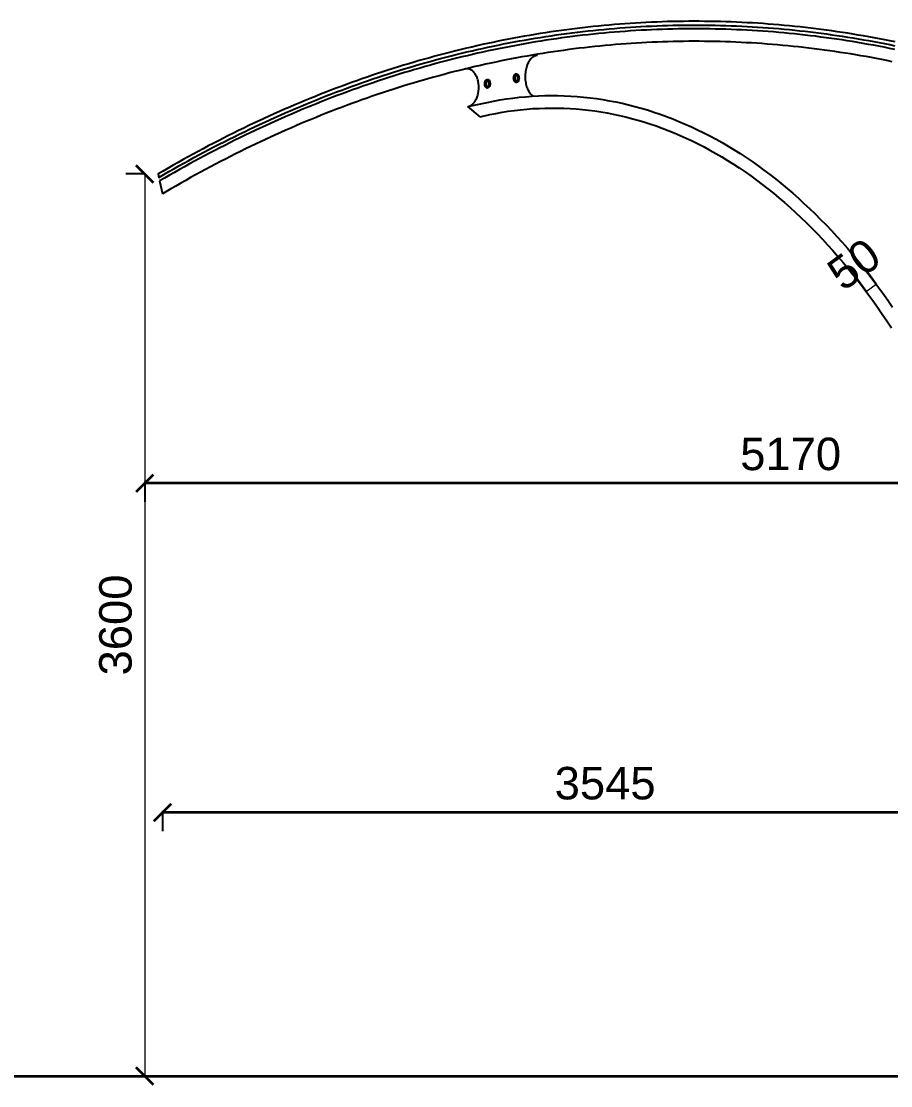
# Model space of a CAD drawing. Header units: millimetres. Extents: x 19543921 to 20171754, y -3528062 to -3222959.
# Drawn here: x 19557543 to 19561023, y -3277775 to -3273514 of the extents above; entities that cross this region are included whole.
import ezdxf

# ---------------------------------------------------------------- set-up
doc = ezdxf.new("R2010")
doc.units = ezdxf.units.MM
doc.header["$MEASUREMENT"] = 0
doc.header["$PDMODE"] = 35
doc.layers.get('Defpoints').update_dxf_attribs({"color": 169})
doc.layers.add('Dimension', color=4, linetype='Continuous', lineweight=9)
doc.layers.add('wall', color=1, linetype='Continuous', lineweight=35)
doc.styles.add('ordinary', font='arial.ttf')
doc.dimstyles.new('outer dimension', dxfattribs={"dimtxt": 130, "dimasz": 70, "dimexe": 75, "dimexo": 150, "dimgap": 50, "dimtad": 1, "dimdec": 0, "dimrnd": 5, "dimzin": 12, "dimdsep": 46, "dimtxsty": 'ordinary', "dimblk": 'ARCHTICK', "dimcen": 0.09, "dimclrd": 256, "dimclre": 256, "dimclrt": 256, "dimadec": 0, "dimazin": 3, "dimtfac": 1, "dimtdec": 0, "dimtix": 1, "dimtmove": 1, "dimatfit": 2, "dimldrblk": 'ARCHTICK', "dimfxl": 75, "dimfxlon": 1, "dimtolj": 1, "dimtzin": 12, "dimlwd": -1, "dimarcsym": 0})

# ---------------------------------------------------------------- blocks, each defined once
blk = doc.blocks.new('_ArchTick')
at = {"color": 0, "linetype": 'ByBlock', "const_width": 0.15}
blk.add_lwpolyline([(-0.5, -0.5), (0.5, 0.5)], dxfattribs=at)
blk = doc.blocks.new('*D27')
at = {"layer": 'Defpoints', "color": 0, "linetype": 'Continuous', "ltscale": 1000, "transparency": 16777216}
for p in [(19558089.9, -3274125.2), (19558036.6, -3277735.8), (19558089.9, -3277735.8)]:
    blk.add_point(p, dxfattribs=at)
at = {"layer": 'Dimension', "linetype": 'Continuous', "lineweight": -2, "ltscale": 1000, "transparency": 16777216}
for p, q in [((19558036.6, -3274125.2), (19557961.6, -3274125.2)), ((19558036.6, -3277735.8), (19557961.6, -3277735.8))]:
    blk.add_line(p, q, dxfattribs=at)
at = {"layer": 'Dimension', "ltscale": 1000, "transparency": 16777216}
blk.add_line((19558036.6, -3274125.2), (19558036.6, -3277735.8), dxfattribs=at)
at = {"layer": 'Dimension', "linetype": 'Continuous', "ltscale": 1000, "transparency": 16777216, "xscale": 70, "yscale": 70, "zscale": 70}
for p, rotation in [((19558036.6, -3274125.2), 90), ((19558036.6, -3277735.8), 270)]:
    blk.add_blockref('_ArchTick', p, dxfattribs=dict(at, rotation=rotation))
at = {"layer": 'Dimension', "linetype": 'Continuous', "ltscale": 1000, "transparency": 16777216, "insert": (19557920.2, -3275930.5), "char_height": 130, "attachment_point": 5, "rotation": 90, "style": 'ordinary'}
blk.add_mtext('\\A1;3600', dxfattribs=at)
blk = doc.blocks.new('*D33')
at = {"layer": 'Defpoints', "color": 0, "linetype": 'Continuous', "ltscale": 1000, "transparency": 16777216}
for p in [(19560964.5, -3274566.1), (19560941, -3274618.8), (19560981.4, -3274589.3)]:
    blk.add_point(p, dxfattribs=at)
at = {"layer": 'Dimension', "linetype": 'Continuous', "lineweight": -2, "ltscale": 1000, "transparency": 16777216}
for p, q in [((19560924.1, -3274595.6), (19560879.9, -3274535)), ((19560964.5, -3274566.1), (19560920.3, -3274505.6))]:
    blk.add_line(p, q, dxfattribs=at)
at = {"layer": 'Dimension', "ltscale": 1000, "transparency": 16777216}
blk.add_line((19560924.1, -3274595.6), (19560964.5, -3274566.1), dxfattribs=at)
at = {"layer": 'Dimension', "linetype": 'Continuous', "ltscale": 1000, "transparency": 16777216, "insert": (19560875.7, -3274486.9), "char_height": 130, "attachment_point": 5, "rotation": 36.1177, "style": 'ordinary'}
blk.add_mtext('\\A1;50', dxfattribs=at)
blk = doc.blocks.new('*D154')
at = {"layer": 'Defpoints', "color": 0, "linetype": 'Continuous', "ltscale": 1000, "transparency": 16777216}
for p in [(19558107.8, -3274204.7), (19561651.4, -3276392), (19558107.8, -3276680.9)]:
    blk.add_point(p, dxfattribs=at)
at = {"layer": 'wall', "lineweight": -2, "ltscale": 1000, "transparency": 16777216}
for p, q in [((19558107.8, -3276673.9), (19558107.8, -3276755.9)), ((19561651.4, -3276673.9), (19561651.4, -3276755.9))]:
    blk.add_line(p, q, dxfattribs=at)
at = {"layer": 'wall', "ltscale": 1000, "transparency": 16777216}
blk.add_line((19561651.4, -3276680.9), (19558107.8, -3276680.9), dxfattribs=at)
at = {"layer": 'wall', "linetype": 'Continuous', "ltscale": 1000, "transparency": 16777216, "xscale": 70, "yscale": 70, "zscale": 70, "rotation": 180}
blk.add_blockref('_ArchTick', (19558107.8, -3276680.9), dxfattribs=at)
at = {"layer": 'wall', "linetype": 'Continuous', "ltscale": 1000, "transparency": 16777216, "xscale": 70, "yscale": 70, "zscale": 70}
blk.add_blockref('_ArchTick', (19561651.4, -3276680.9), dxfattribs=at)
at = {"layer": 'wall', "linetype": 'Continuous', "ltscale": 1000, "transparency": 16777216, "insert": (19559879.6, -3276564.5), "char_height": 130, "attachment_point": 5, "style": 'ordinary'}
blk.add_mtext('\\A1;3545', dxfattribs=at)
blk = doc.blocks.new('*D155')
at = {"layer": 'Defpoints', "color": 0, "linetype": 'Continuous', "ltscale": 1000, "transparency": 16777216}
for p in [(19558036.6, -3274616.2), (19563207.8, -3274815.9), (19558036.6, -3275363.1)]:
    blk.add_point(p, dxfattribs=at)
at = {"layer": 'wall', "lineweight": -2, "ltscale": 1000, "transparency": 16777216}
for p, q in [((19558036.6, -3275356.1), (19558036.6, -3275438.1)), ((19563207.8, -3275356.1), (19563207.8, -3275438.1))]:
    blk.add_line(p, q, dxfattribs=at)
at = {"layer": 'wall', "ltscale": 1000, "transparency": 16777216}
blk.add_line((19563207.8, -3275363.1), (19558036.6, -3275363.1), dxfattribs=at)
at = {"layer": 'wall', "linetype": 'Continuous', "ltscale": 1000, "transparency": 16777216, "xscale": 70, "yscale": 70, "zscale": 70, "rotation": 180}
blk.add_blockref('_ArchTick', (19558036.6, -3275363.1), dxfattribs=at)
at = {"layer": 'wall', "linetype": 'Continuous', "ltscale": 1000, "transparency": 16777216, "xscale": 70, "yscale": 70, "zscale": 70}
blk.add_blockref('_ArchTick', (19563207.8, -3275363.1), dxfattribs=at)
at = {"layer": 'wall', "linetype": 'Continuous', "ltscale": 1000, "transparency": 16777216, "insert": (19560622.2, -3275246.8), "char_height": 130, "attachment_point": 5, "style": 'ordinary'}
blk.add_mtext('\\A1;5170', dxfattribs=at)

msp = doc.modelspace()

# ---------------------------------------------------------------- linework, layer by layer
for p, q in [((19559569.9, -3273684.7), (19559567.9, -3273689.3)), ((19559572, -3273680.3), (19559569.9, -3273684.7)), ((19559574.3, -3273676.1), (19559572, -3273680.3)), ((19559576.8, -3273672.2), (19559574.3, -3273676.1)), ((19559579.4, -3273668.6), (19559576.8, -3273672.2)), ((19559582.2, -3273665.2), (19559579.4, -3273668.6)), ((19559585.1, -3273662.1), (19559582.2, -3273665.2)), ((19559588.1, -3273659.4), (19559585.1, -3273662.1)), ((19559588.1, -3273659.4), (19559591.2, -3273656.9)), ((19559591.2, -3273656.9), (19559594.4, -3273654.8)), ((19559594.4, -3273654.8), (19559597.7, -3273653)), ((19559597.7, -3273653), (19559601.1, -3273651.6)), ((19559601.1, -3273651.6), (19559604.5, -3273650.5)), ((19559604.5, -3273650.5), (19559607.9, -3273649.8)), ((19559607.9, -3273649.8), (19559608.7, -3273649.7)), ((19559559.9, -3273725.9), (19559559.6, -3273731.5)), ((19559560.4, -3273720.4), (19559559.9, -3273725.9)), ((19559561.1, -3273714.9), (19559560.4, -3273720.4)), ((19559562.1, -3273709.5), (19559561.1, -3273714.9)), ((19559563.2, -3273704.3), (19559562.1, -3273709.5)), ((19559564.6, -3273699.1), (19559563.2, -3273704.3)), ((19559566.2, -3273694.1), (19559564.6, -3273699.1)), ((19559567.9, -3273689.3), (19559566.2, -3273694.1)), ((19559373.1, -3273766.7), (19559372.5, -3273762)), ((19559373.5, -3273771.5), (19559373.1, -3273766.7)), ((19559559.6, -3273731.5), (19559559.6, -3273737.1)), ((19559559.6, -3273737.1), (19559559.8, -3273742.7)), ((19559559.8, -3273742.7), (19559560.1, -3273748.2)), ((19559560.1, -3273748.2), (19559560.8, -3273753.7)), ((19559560.8, -3273753.7), (19559561.6, -3273759.2)), ((19559561.6, -3273759.2), (19559562.7, -3273764.5)), ((19559562.7, -3273764.5), (19559563.9, -3273769.7)), ((19559563.9, -3273769.7), (19559565.4, -3273774.8)), ((19559368.8, -3273813.7), (19559370, -3273809.3)), ((19559370, -3273809.3), (19559371.1, -3273804.8)), ((19559371.1, -3273804.8), (19559372, -3273800.2)), ((19559372, -3273800.2), (19559372.8, -3273795.5)), ((19559372.8, -3273795.5), (19559373.3, -3273790.8)), ((19559373.3, -3273790.8), (19559373.6, -3273786)), ((19559373.7, -3273776.3), (19559373.5, -3273771.5)), ((19559373.6, -3273786), (19559373.8, -3273781.1)), ((19559373.8, -3273781.1), (19559373.7, -3273776.3)), ((19559565.4, -3273774.8), (19559567.1, -3273779.7)), ((19559567.1, -3273779.7), (19559568.9, -3273784.4)), ((19559568.9, -3273784.4), (19559571, -3273788.9)), ((19559571, -3273788.9), (19559573.2, -3273793.2)), ((19559573.2, -3273793.2), (19559575.6, -3273797.2)), ((19559575.6, -3273797.2), (19559578.1, -3273801)), ((19559578.1, -3273801), (19559580.8, -3273804.5)), ((19559580.8, -3273804.5), (19559583.7, -3273807.7)), ((19559583.7, -3273807.7), (19559586.6, -3273810.7)), ((19559586.6, -3273810.7), (19559589.7, -3273813.3)), ((19559330, -3273856.1), (19559339.6, -3273852.4)), ((19559339.6, -3273852.4), (19559342.4, -3273851)), ((19559342.4, -3273851), (19559345.2, -3273849.2)), ((19559345.2, -3273849.2), (19559347.9, -3273847.2)), ((19559347.9, -3273847.2), (19559350.6, -3273844.9)), ((19559350.6, -3273844.9), (19559353.1, -3273842.4)), ((19559353.1, -3273842.4), (19559355.5, -3273839.5)), ((19559355.5, -3273839.5), (19559357.9, -3273836.5)), ((19559357.9, -3273836.5), (19559360, -3273833.2)), ((19559360, -3273833.2), (19559362.1, -3273829.7)), ((19559362.1, -3273829.7), (19559364, -3273825.9)), ((19559364, -3273825.9), (19559365.8, -3273822)), ((19559365.8, -3273822), (19559367.4, -3273818)), ((19559367.4, -3273818), (19559368.8, -3273813.7)), ((19559589.7, -3273813.3), (19559590.8, -3273814)), ((19559379, -3273896.5), (19559330, -3273856.1))]:
    msp.add_line(p, q)
at = {"linetype": 'Continuous', "ltscale": 1000}
msp.add_line((19558096.3, -3274153.5), (19558107.8, -3274204.7), dxfattribs=at)
for points in [[(19560490.3, -3273522.5), (19560469.1, -3273521.2), (19560447.9, -3273520), (19560426.6, -3273518.9), (19560405.4, -3273517.9), (19560384.1, -3273517.1), (19560362.9, -3273516.4), (19560341.6, -3273515.7), (19560320.3, -3273515.2), (19560299.1, -3273514.9), (19560277.8, -3273514.6), (19560256.6, -3273514.4), (19560235.3, -3273514.4), (19560214.1, -3273514.5), (19560192.8, -3273514.7), (19560171.5, -3273515), (19560150.3, -3273515.4), (19560129, -3273515.9), (19560107.8, -3273516.6), (19560086.5, -3273517.4), (19560065.3, -3273518.3), (19560044, -3273519.3), (19560022.8, -3273520.4), (19560001.5, -3273521.6), (19559980.3, -3273523), (19559959.1, -3273524.5), (19559937.8, -3273526), (19559916.6, -3273527.8), (19559895.4, -3273529.6), (19559874.1, -3273531.5), (19559852.9, -3273533.5), (19559831.7, -3273535.7), (19559810.5, -3273538), (19559789.3, -3273540.4), (19559768.1, -3273542.9), (19559746.9, -3273545.5), (19559725.7, -3273548.3), (19559704.5, -3273551.1), (19559683.3, -3273554.1), (19559662.2, -3273557.2), (19559641, -3273560.4), (19559619.8, -3273563.7), (19559598.7, -3273567.1), (19559577.5, -3273570.7), (19559556.4, -3273574.4), (19559535.3, -3273578.1), (19559514.2, -3273582), (19559493, -3273586.1), (19559471.9, -3273590.2), (19559450.8, -3273594.4), (19559429.8, -3273598.8), (19559408.7, -3273603.2), (19559387.6, -3273607.8), (19559366.6, -3273612.5), (19559345.5, -3273617.3), (19559324.5, -3273622.3), (19559303.4, -3273627.3), (19559282.4, -3273632.5), (19559261.4, -3273637.8), (19559240.4, -3273643.1), (19559219.4, -3273648.7), (19559198.5, -3273654.3), (19559177.5, -3273660), (19559156.6, -3273665.8), (19559135.6, -3273671.8), (19559114.7, -3273677.9), (19559093.8, -3273684.1), (19559072.9, -3273690.4), (19559052, -3273696.8), (19559031.1, -3273703.3), (19559010.3, -3273710), (19558989.5, -3273716.7), (19558968.6, -3273723.6), (19558947.8, -3273730.6), (19558927, -3273737.7), (19558906.2, -3273744.9), (19558885.5, -3273752.2), (19558864.7, -3273759.7), (19558844, -3273767.2), (19558823.3, -3273774.9), (19558802.5, -3273782.6), (19558781.9, -3273790.5), (19558761.2, -3273798.5), (19558740.5, -3273806.7), (19558719.9, -3273814.9), (19558699.3, -3273823.2), (19558678.7, -3273831.7), (19558658.1, -3273840.2), (19558637.5, -3273848.9), (19558617, -3273857.7), (19558596.4, -3273866.6), (19558575.9, -3273875.6), (19558555.4, -3273884.7), (19558535, -3273894), (19558514.5, -3273903.3), (19558494.1, -3273912.8), (19558473.7, -3273922.4), (19558453.3, -3273932), (19558432.9, -3273941.8), (19558412.5, -3273951.7), (19558392.2, -3273961.8), (19558371.9, -3273971.9), (19558351.6, -3273982.1), (19558331.3, -3273992.5), (19558311.1, -3274002.9), (19558290.9, -3274013.5), (19558270.7, -3274024.2), (19558250.5, -3274035), (19558230.3, -3274045.9), (19558210.2, -3274056.9), (19558190.1, -3274068), (19558170, -3274079.2), (19558149.9, -3274090.6), (19558129.9, -3274102), (19558109.9, -3274113.6)], [(19558109.9, -3274113.6), (19558089.9, -3274125.2), (19558093.1, -3274139.4), (19558113, -3274127.7), (19558133, -3274116.2), (19558153, -3274104.8), (19558173.1, -3274093.5), (19558193.1, -3274082.2), (19558213.2, -3274071.1), (19558233.3, -3274060.1), (19558253.4, -3274049.3), (19558273.6, -3274038.5), (19558293.8, -3274027.8), (19558313.9, -3274017.3), (19558334.2, -3274006.8), (19558354.4, -3273996.5), (19558374.7, -3273986.3), (19558394.9, -3273976.2), (19558415.2, -3273966.2), (19558435.6, -3273956.3), (19558455.9, -3273946.5), (19558476.3, -3273936.8), (19558496.7, -3273927.3), (19558517.1, -3273917.8), (19558537.5, -3273908.5), (19558557.9, -3273899.3), (19558578.4, -3273890.2), (19558598.9, -3273881.2), (19558619.4, -3273872.3), (19558639.9, -3273863.5), (19558660.4, -3273854.8), (19558681, -3273846.3), (19558701.6, -3273837.8), (19558722.1, -3273829.5), (19558742.8, -3273821.3), (19558763.4, -3273813.2), (19558784, -3273805.2), (19558804.7, -3273797.3), (19558825.4, -3273789.6), (19558846, -3273781.9), (19558866.7, -3273774.4), (19558887.5, -3273766.9), (19558908.2, -3273759.6), (19558929, -3273752.4), (19558949.7, -3273745.3), (19558970.5, -3273738.4), (19558991.3, -3273731.5), (19559012.1, -3273724.7), (19559032.9, -3273718.1), (19559053.8, -3273711.6), (19559074.6, -3273705.2), (19559095.5, -3273698.9), (19559116.4, -3273692.7), (19559137.3, -3273686.6), (19559158.2, -3273680.7), (19559179.1, -3273674.9), (19559200, -3273669.1), (19559221, -3273663.5), (19559241.9, -3273658), (19559262.9, -3273652.7), (19559283.8, -3273647.4), (19559304.8, -3273642.2), (19559325.8, -3273637.2), (19559346.8, -3273632.3), (19559367.8, -3273627.5), (19559388.9, -3273622.8), (19559409.9, -3273618.2), (19559431, -3273613.7), (19559452, -3273609.4), (19559473.1, -3273605.1), (19559494.1, -3273601), (19559515.2, -3273597), (19559536.3, -3273593.1), (19559557.4, -3273589.4), (19559578.5, -3273585.7), (19559599.6, -3273582.1), (19559620.8, -3273578.7), (19559641.9, -3273575.4), (19559663, -3273572.2), (19559684.2, -3273569.1), (19559705.3, -3273566.1), (19559726.5, -3273563.3), (19559747.6, -3273560.6), (19559768.8, -3273557.9), (19559789.9, -3273555.4), (19559811.1, -3273553), (19559832.3, -3273550.8), (19559853.5, -3273548.6), (19559874.7, -3273546.6), (19559895.9, -3273544.6), (19559917.1, -3273542.8), (19559938.3, -3273541.1), (19559959.5, -3273539.5), (19559980.7, -3273538.1), (19560001.9, -3273536.7), (19560023.1, -3273535.5), (19560044.3, -3273534.3), (19560065.5, -3273533.3), (19560086.7, -3273532.5), (19560108, -3273531.7), (19560129.2, -3273531), (19560150.4, -3273530.5), (19560171.6, -3273530.1), (19560192.9, -3273529.7), (19560214.1, -3273529.5), (19560235.3, -3273529.5), (19560256.5, -3273529.5), (19560277.8, -3273529.7), (19560299, -3273529.9), (19560320.2, -3273530.3), (19560341.4, -3273530.8), (19560362.7, -3273531.4), (19560383.9, -3273532.2), (19560405.1, -3273533), (19560426.3, -3273534), (19560447.5, -3273535), (19560468.8, -3273536.2), (19560490, -3273537.5), (19560511.2, -3273539), (19560532.4, -3273540.5), (19560553.6, -3273542.2), (19560574.8, -3273543.9), (19560596, -3273545.8), (19560617.2, -3273547.8), (19560638.4, -3273549.9), (19560659.5, -3273552.2), (19560680.7, -3273554.5), (19560701.9, -3273557), (19560723, -3273559.6), (19560744.2, -3273562.3), (19560765.4, -3273565.1), (19560786.5, -3273568), (19560807.7, -3273571.1), (19560828.8, -3273574.2), (19560849.9, -3273577.5), (19560871, -3273580.9), (19560892.2, -3273584.4), (19560913.3, -3273588), (19560934.4, -3273591.7), (19560955.5, -3273595.6), (19560976.5, -3273599.5), (19560997.6, -3273603.6), (19561018.7, -3273607.8), (19561039.7, -3273612.1)], [(19561038.6, -3273627.1), (19561017.5, -3273622.8), (19560996.5, -3273618.6), (19560975.4, -3273614.5), (19560954.4, -3273610.5), (19560933.3, -3273606.7), (19560912.3, -3273603), (19560891.2, -3273599.4), (19560870.1, -3273595.9), (19560849, -3273592.5), (19560827.9, -3273589.2), (19560806.8, -3273586.1), (19560785.7, -3273583), (19560764.6, -3273580.1), (19560743.5, -3273577.3), (19560722.3, -3273574.6), (19560701.2, -3273572), (19560680.1, -3273569.6), (19560658.9, -3273567.2), (19560637.8, -3273565), (19560616.6, -3273562.9), (19560595.4, -3273560.9), (19560574.3, -3273559), (19560553.1, -3273557.2), (19560531.9, -3273555.6), (19560510.8, -3273554), (19560489.6, -3273552.6), (19560468.4, -3273551.3), (19560447.2, -3273550.1), (19560426.1, -3273549), (19560404.9, -3273548.1), (19560383.7, -3273547.2), (19560362.5, -3273546.5), (19560341.3, -3273545.9), (19560320.1, -3273545.4), (19560298.9, -3273545), (19560277.7, -3273544.7), (19560256.5, -3273544.6), (19560235.3, -3273544.5), (19560214.1, -3273544.6), (19560192.9, -3273544.8), (19560171.7, -3273545.1), (19560150.5, -3273545.6), (19560129.4, -3273546.1), (19560108.2, -3273546.8), (19560087, -3273547.5), (19560065.8, -3273548.4), (19560044.6, -3273549.4), (19560023.4, -3273550.5), (19560002.2, -3273551.8), (19559981.1, -3273553.1), (19559959.9, -3273554.6), (19559938.7, -3273556.2), (19559917.5, -3273557.9), (19559896.4, -3273559.7), (19559875.2, -3273561.6), (19559854.1, -3273563.6), (19559832.9, -3273565.8), (19559811.8, -3273568.1), (19559790.6, -3273570.5), (19559769.5, -3273573), (19559748.3, -3273575.6), (19559727.2, -3273578.3), (19559706.1, -3273581.2), (19559685, -3273584.1), (19559663.9, -3273587.2), (19559642.8, -3273590.4), (19559621.7, -3273593.7), (19559600.6, -3273597.1), (19559579.5, -3273600.7), (19559558.4, -3273604.3), (19559537.4, -3273608.1), (19559516.3, -3273612), (19559495.3, -3273616), (19559474.2, -3273620.1), (19559453.2, -3273624.3), (19559432.2, -3273628.7), (19559411.1, -3273633.1), (19559390.1, -3273637.7), (19559369.1, -3273642.4), (19559348.2, -3273647.2), (19559327.2, -3273652.1), (19559306.2, -3273657.1), (19559285.3, -3273662.3), (19559264.3, -3273667.5), (19559243.4, -3273672.9), (19559222.5, -3273678.4), (19559201.6, -3273684), (19559180.7, -3273689.7), (19559159.8, -3273695.5), (19559138.9, -3273701.5), (19559118, -3273707.5), (19559097.2, -3273713.7), (19559076.4, -3273720), (19559055.5, -3273726.4), (19559034.7, -3273732.9), (19559013.9, -3273739.5), (19558993.2, -3273746.3), (19558972.4, -3273753.1), (19558951.6, -3273760.1), (19558930.9, -3273767.2), (19558910.2, -3273774.4), (19558889.5, -3273781.7), (19558868.8, -3273789.1), (19558848.1, -3273796.6), (19558827.5, -3273804.2), (19558806.8, -3273812), (19558786.2, -3273819.9), (19558765.6, -3273827.8), (19558745, -3273835.9), (19558724.4, -3273844.1), (19558703.8, -3273852.5), (19558683.3, -3273860.9), (19558662.8, -3273869.4), (19558642.3, -3273878.1), (19558621.8, -3273886.8), (19558601.3, -3273895.7), (19558580.9, -3273904.7), (19558560.4, -3273913.8), (19558540, -3273923), (19558519.6, -3273932.3), (19558499.3, -3273941.8), (19558478.9, -3273951.3), (19558458.6, -3273961), (19558438.3, -3273970.7), (19558418, -3273980.6), (19558397.7, -3273990.6), (19558377.4, -3274000.7), (19558357.2, -3274010.9), (19558337, -3274021.2), (19558316.8, -3274031.6), (19558296.6, -3274042.2), (19558276.5, -3274052.8), (19558256.4, -3274063.6), (19558236.3, -3274074.4), (19558216.2, -3274085.4), (19558196.2, -3274096.5), (19558176.1, -3274107.7), (19558156.1, -3274119), (19558136.1, -3274130.4), (19558116.2, -3274141.9), (19558096.3, -3274153.5)], [(19561040.9, -3273597.2), (19561019.8, -3273592.8), (19560998.7, -3273588.6), (19560977.6, -3273584.6), (19560956.5, -3273580.6), (19560935.4, -3273576.7), (19560914.3, -3273573), (19560893.1, -3273569.4), (19560872, -3273565.9), (19560850.8, -3273562.5), (19560829.7, -3273559.2), (19560808.5, -3273556), (19560787.3, -3273553), (19560766.1, -3273550.1), (19560745, -3273547.2), (19560723.8, -3273544.5), (19560702.6, -3273542), (19560681.4, -3273539.5), (19560660.2, -3273537.1), (19560638.9, -3273534.9), (19560617.7, -3273532.8), (19560596.5, -3273530.8), (19560575.3, -3273528.9), (19560554.1, -3273527.1), (19560532.8, -3273525.5), (19560511.6, -3273523.9), (19560490.3, -3273522.5)], [(19561028.4, -3273676), (19561007.6, -3273671.8), (19560986.9, -3273667.6), (19560966.1, -3273663.6), (19560945.3, -3273659.7), (19560924.5, -3273655.9), (19560903.7, -3273652.2), (19560882.9, -3273648.7), (19560862.1, -3273645.2), (19560841.2, -3273641.9), (19560820.4, -3273638.7), (19560799.6, -3273635.5), (19560778.7, -3273632.5), (19560757.9, -3273629.7), (19560737, -3273626.9), (19560716.1, -3273624.2), (19560695.3, -3273621.7), (19560674.4, -3273619.3), (19560653.5, -3273616.9), (19560632.6, -3273614.7), (19560611.8, -3273612.6), (19560590.9, -3273610.7), (19560570, -3273608.8), (19560549.1, -3273607.1), (19560528.2, -3273605.4), (19560507.3, -3273603.9), (19560486.4, -3273602.5), (19560465.5, -3273601.2), (19560444.6, -3273600), (19560423.6, -3273599), (19560402.7, -3273598), (19560381.8, -3273597.2), (19560360.9, -3273596.5), (19560340, -3273595.9), (19560319.1, -3273595.4), (19560298.1, -3273595), (19560277.2, -3273594.7), (19560256.3, -3273594.6), (19560235.4, -3273594.5), (19560214.5, -3273594.6), (19560193.5, -3273594.8), (19560172.6, -3273595.1), (19560151.7, -3273595.5), (19560130.8, -3273596.1), (19560109.8, -3273596.7), (19560088.9, -3273597.5), (19560068, -3273598.4), (19560047.1, -3273599.4), (19560026.2, -3273600.5), (19560005.3, -3273601.7), (19559984.4, -3273603), (19559963.5, -3273604.5), (19559942.6, -3273606), (19559921.7, -3273607.7), (19559900.8, -3273609.5), (19559879.9, -3273611.4), (19559859, -3273613.4), (19559838.1, -3273615.5), (19559817.2, -3273617.8), (19559796.4, -3273620.1), (19559775.5, -3273622.6), (19559754.6, -3273625.2), (19559733.8, -3273627.9), (19559712.9, -3273630.7), (19559692.1, -3273633.6), (19559671.2, -3273636.7), (19559650.4, -3273639.8), (19559629.6, -3273643.1), (19559608.7, -3273646.5), (19559587.9, -3273650), (19559567.1, -3273653.6), (19559546.3, -3273657.3), (19559525.5, -3273661.1), (19559504.7, -3273665.1), (19559483.9, -3273669.1), (19559463.2, -3273673.3), (19559442.4, -3273677.6), (19559421.6, -3273682), (19559400.9, -3273686.5), (19559380.2, -3273691.2), (19559359.4, -3273695.9), (19559338.7, -3273700.8), (19559318, -3273705.7), (19559297.3, -3273710.8), (19559276.6, -3273716), (19559255.9, -3273721.3), (19559235.3, -3273726.7), (19559214.6, -3273732.3), (19559194, -3273737.9), (19559173.3, -3273743.7), (19559152.7, -3273749.5), (19559132.1, -3273755.5), (19559111.5, -3273761.6), (19559090.9, -3273767.8), (19559070.4, -3273774.2), (19559049.8, -3273780.6), (19559029.2, -3273787.1), (19559008.7, -3273793.8), (19558988.2, -3273800.6), (19558967.7, -3273807.4), (19558947.2, -3273814.4), (19558926.7, -3273821.5), (19558906.2, -3273828.8), (19558885.8, -3273836.1), (19558865.3, -3273843.5), (19558844.9, -3273851.1), (19558824.5, -3273858.8), (19558804.1, -3273866.5), (19558783.7, -3273874.4), (19558763.4, -3273882.4), (19558743, -3273890.5), (19558722.7, -3273898.8), (19558702.4, -3273907.1), (19558682.1, -3273915.5), (19558661.8, -3273924.1), (19558641.6, -3273932.8), (19558621.3, -3273941.5), (19558601.1, -3273950.4), (19558580.9, -3273959.4), (19558560.7, -3273968.5), (19558540.5, -3273977.8), (19558520.4, -3273987.1), (19558500.2, -3273996.5), (19558480.1, -3274006.1), (19558460, -3274015.7), (19558439.9, -3274025.5), (19558419.9, -3274035.4), (19558399.9, -3274045.4), (19558379.8, -3274055.5), (19558359.8, -3274065.7), (19558339.9, -3274076), (19558319.9, -3274086.4), (19558300, -3274097), (19558280.1, -3274107.6), (19558260.2, -3274118.4), (19558240.3, -3274129.2), (19558220.5, -3274140.2), (19558200.6, -3274151.3), (19558180.8, -3274162.5), (19558161, -3274173.8), (19558141.3, -3274185.2), (19558107.8, -3274204.7)], [(19559344, -3273709.5), (19559341.2, -3273707.9), (19559338.3, -3273706.6), (19559335.4, -3273705.6), (19559332.4, -3273704.9), (19559329.4, -3273704.5), (19559326.4, -3273704.4), (19559323.5, -3273704.6), (19559320.6, -3273705.1), (19559318, -3273705.7)], [(19559372.5, -3273762), (19559371.7, -3273757.3), (19559370.7, -3273752.8), (19559369.5, -3273748.3), (19559368.2, -3273744), (19559366.7, -3273739.8), (19559365, -3273735.8), (19559363.2, -3273732), (19559361.2, -3273728.3), (19559359.1, -3273724.9), (19559356.9, -3273721.7), (19559354.5, -3273718.7), (19559352, -3273716), (19559349.4, -3273713.6), (19559346.8, -3273711.4), (19559344, -3273709.5)], [(19559404.5, -3273774.1), (19559408.3, -3273777.7), (19559415.6, -3273770.9), (19559415.6, -3273757.3), (19559408.3, -3273750.5), (19559401, -3273757.3), (19559401, -3273770.9), (19559403, -3273772.7), (19559404.5, -3273774.1), (19559404.7, -3273774.3)], [(19559410, -3273753.8), (19559408.3, -3273753.5), (19559406.6, -3273753.8), (19559405, -3273754.9), (19559403.7, -3273756.6), (19559402.6, -3273758.8), (19559402, -3273761.3), (19559401.7, -3273764.1), (19559402, -3273766.8), (19559402.6, -3273769.4), (19559403.7, -3273771.6)], [(19559403.7, -3273771.6), (19559404.9, -3273773.1), (19559406.6, -3273774.3), (19559408.3, -3273774.7), (19559410, -3273774.3), (19559411.6, -3273773.3), (19559412.9, -3273771.6), (19559414, -3273769.4), (19559414.6, -3273766.8), (19559414.9, -3273764.1), (19559414.6, -3273761.3), (19559414, -3273758.8), (19559412.9, -3273756.6), (19559411.6, -3273754.9), (19559410, -3273753.8)], [(19559527.9, -3273731.9), (19559524.2, -3273728.3), (19559516.9, -3273735.1), (19559516.9, -3273748.7), (19559524.2, -3273755.5), (19559531.5, -3273748.7), (19559531.5, -3273735.1), (19559529.5, -3273733.3), (19559527.9, -3273731.9), (19559527.8, -3273731.7)], [(19559528.8, -3273734.4), (19559527.6, -3273732.9), (19559525.9, -3273731.7), (19559524.2, -3273731.3), (19559522.5, -3273731.7), (19559520.9, -3273732.8), (19559519.5, -3273734.4), (19559518.5, -3273736.6), (19559517.8, -3273739.2), (19559517.6, -3273741.9), (19559517.8, -3273744.7), (19559518.5, -3273747.2), (19559519.5, -3273749.4), (19559520.9, -3273751.1), (19559522.5, -3273752.2)], [(19559522.5, -3273752.2), (19559524.2, -3273752.5), (19559525.9, -3273752.2), (19559527.4, -3273751.1), (19559528.8, -3273749.4), (19559529.8, -3273747.2), (19559530.5, -3273744.7), (19559530.7, -3273741.9), (19559530.5, -3273739.2), (19559529.8, -3273736.6), (19559528.8, -3273734.4)], [(19559330, -3273856.1), (19559407.3, -3273839.1), (19559432.9, -3273833.9), (19559458.6, -3273829.3), (19559484.2, -3273825.3), (19559509.9, -3273821.7), (19559535.7, -3273818.7), (19559561.4, -3273816.2), (19559587.2, -3273814.2), (19559613, -3273812.8), (19559638.8, -3273811.9), (19559664.6, -3273811.5), (19559690.4, -3273811.7), (19559716.2, -3273812.4), (19559742, -3273813.6), (19559767.7, -3273815.4), (19559793.5, -3273817.7), (19559819.2, -3273820.5), (19559844.9, -3273823.8), (19559870.6, -3273827.7), (19559896.3, -3273832.1), (19559921.9, -3273837), (19559947.5, -3273842.4), (19559973, -3273848.4), (19559998.5, -3273854.9), (19560023.9, -3273861.9), (19560049.3, -3273869.4), (19560074.6, -3273877.5), (19560099.9, -3273886.1), (19560125, -3273895.2), (19560150.1, -3273904.8), (19560175.2, -3273914.9), (19560200.1, -3273925.6), (19560225, -3273936.7), (19560249.7, -3273948.4), (19560274.4, -3273960.6), (19560299, -3273973.2), (19560323.4, -3273986.4), (19560347.8, -3274000.1), (19560372.1, -3274014.3), (19560396.2, -3274029), (19560420.2, -3274044.2), (19560444.1, -3274059.8), (19560467.9, -3274076), (19560491.6, -3274092.6), (19560515.1, -3274109.8), (19560538.4, -3274127.4), (19560561.7, -3274145.5), (19560584.8, -3274164), (19560607.7, -3274183.1), (19560630.5, -3274202.6), (19560653.2, -3274222.5), (19560675.6, -3274243), (19560697.9, -3274263.9), (19560720.1, -3274285.2), (19560742.1, -3274307.1), (19560763.9, -3274329.3), (19560785.5, -3274352), (19560806.9, -3274375.2), (19560828.2, -3274398.8), (19560849.3, -3274422.8), (19560870.2, -3274447.2), (19560890.9, -3274472.1), (19560911.3, -3274497.4), (19560931.6, -3274523.1), (19560951.7, -3274549.3), (19560971.6, -3274575.8), (19560991.3, -3274602.8), (19561010.7, -3274630.1), (19561030, -3274657.9)], [(19559379, -3273896.5), (19559417.6, -3273888), (19559442.2, -3273883.1), (19559466.9, -3273878.6), (19559491.6, -3273874.7), (19559516.3, -3273871.3), (19559541, -3273868.4), (19559565.7, -3273866), (19559590.5, -3273864.1), (19559615.2, -3273862.8), (19559640, -3273861.9), (19559664.8, -3273861.5), (19559689.5, -3273861.7), (19559714.3, -3273862.4), (19559739.1, -3273863.5), (19559763.8, -3273865.2), (19559788.6, -3273867.4), (19559813.3, -3273870.1), (19559838, -3273873.3), (19559862.7, -3273877), (19559887.3, -3273881.3), (19559912, -3273886), (19559936.6, -3273891.2), (19559961.1, -3273897), (19559985.7, -3273903.2), (19560010.2, -3273910), (19560034.6, -3273917.2), (19560059, -3273925), (19560083.3, -3273933.3), (19560107.6, -3273942), (19560131.8, -3273951.3), (19560156, -3273961.1), (19560180, -3273971.4), (19560204.1, -3273982.2), (19560228, -3273993.4), (19560251.9, -3274005.2), (19560275.6, -3274017.5), (19560299.3, -3274030.2), (19560322.9, -3274043.5), (19560346.4, -3274057.2), (19560369.9, -3274071.5), (19560393.2, -3274086.2), (19560416.4, -3274101.4), (19560439.5, -3274117.1), (19560462.4, -3274133.3), (19560485.3, -3274149.9), (19560508, -3274167.1), (19560530.7, -3274184.7), (19560553.1, -3274202.7), (19560575.5, -3274221.3), (19560597.7, -3274240.3), (19560619.8, -3274259.8), (19560641.7, -3274279.7), (19560663.5, -3274300.1), (19560685.1, -3274321), (19560706.6, -3274342.3), (19560727.9, -3274364), (19560749.1, -3274386.3), (19560770, -3274408.9), (19560790.8, -3274432), (19560811.5, -3274455.5), (19560831.9, -3274479.4), (19560852.2, -3274503.8), (19560872.3, -3274528.6), (19560892.2, -3274553.8), (19560911.9, -3274579.5), (19560931.4, -3274605.5), (19560950.7, -3274632), (19560969.8, -3274658.9), (19560988.7, -3274686.1), (19561007.4, -3274713.8), (19561025.8, -3274741.8)]]:
    msp.add_lwpolyline(points)
for points in [[(19559530, -3273756.4), (19559528.5, -3273757.7), (19559526.9, -3273758.6), (19559525.3, -3273759.1), (19559523.6, -3273759.2), (19559521.9, -3273758.8), (19559520.3, -3273758.1), (19559518.8, -3273756.9), (19559517.4, -3273755.3), (19559516.2, -3273753.5), (19559515.2, -3273751.3), (19559514.4, -3273748.9), (19559513.8, -3273746.4), (19559513.5, -3273743.7), (19559513.4, -3273741), (19559513.7, -3273738.3), (19559514.1, -3273735.7), (19559514.9, -3273733.2), (19559515.8, -3273731), (19559517, -3273729), (19559518.3, -3273727.4), (19559519.8, -3273726.1), (19559521.4, -3273725.2), (19559523, -3273724.7), (19559524.7, -3273724.6), (19559526.4, -3273725), (19559528, -3273725.7), (19559529.5, -3273726.9), (19559530.9, -3273728.4), (19559532.1, -3273730.3), (19559533.2, -3273732.5), (19559534, -3273734.9), (19559534.5, -3273737.4), (19559534.8, -3273740.1), (19559534.9, -3273742.8), (19559534.6, -3273745.5), (19559534.2, -3273748.1), (19559533.4, -3273750.5), (19559532.5, -3273752.8), (19559531.3, -3273754.8)], [(19559402.5, -3273749.6), (19559403.9, -3273748.3), (19559405.5, -3273747.4), (19559407.2, -3273746.9), (19559408.9, -3273746.8), (19559410.5, -3273747.2), (19559412.1, -3273748), (19559413.7, -3273749.1), (19559415.1, -3273750.7), (19559416.3, -3273752.5), (19559417.3, -3273754.7), (19559418.1, -3273757.1), (19559418.7, -3273759.6), (19559419, -3273762.3), (19559419, -3273765), (19559418.8, -3273767.7), (19559418.3, -3273770.3), (19559417.6, -3273772.8), (19559416.6, -3273775), (19559415.5, -3273777), (19559414.1, -3273778.6), (19559412.7, -3273779.9), (19559411.1, -3273780.8), (19559409.4, -3273781.3), (19559407.7, -3273781.4), (19559406.1, -3273781.1), (19559404.5, -3273780.3), (19559402.9, -3273779.1), (19559401.6, -3273777.6), (19559400.3, -3273775.7), (19559399.3, -3273773.6), (19559398.5, -3273771.2), (19559397.9, -3273768.6), (19559397.6, -3273765.9), (19559397.6, -3273763.2), (19559397.8, -3273760.5), (19559398.3, -3273757.9), (19559399, -3273755.5), (19559400, -3273753.2), (19559401.1, -3273751.3)]]:
    msp.add_lwpolyline(points, close=True)
at = {"layer": 'wall', "linetype": 'Continuous', "ltscale": 1000}
msp.add_line((19553179, -3277735.8), (19568105.1, -3277735.8), dxfattribs=at)

# ---------------------------------------------------------------- dimensions: what is measured, and where the dimension line sits
at = {"layer": 'Dimension', "linetype": 'Continuous', "ltscale": 1000}
dim = msp.add_linear_dim(base=(19558036.6, -3277735.8), p1=(19558089.9, -3274125.2), p2=(19558089.9, -3277735.8), angle=90, text='3600', dimstyle='outer dimension', dxfattribs=at)
dim.commit()
dim.dimension.update_dxf_attribs({"geometry": '*D27', "text_midpoint": (19557920.2, -3275930.5)})
dim = msp.add_aligned_dim(p1=(19560941, -3274618.8), p2=(19560981.4, -3274589.3), distance=28.7, dimstyle='outer dimension', dxfattribs=at)
dim.commit()
dim.dimension.update_dxf_attribs({"geometry": '*D33', "text_midpoint": (19560875.7, -3274486.9)})
at = {"layer": 'wall', "linetype": 'Continuous', "ltscale": 1000}
for base, p1, p2, picture, middle in [((19558107.8, -3276680.9), (19561651.4, -3276392), (19558107.8, -3274204.7), '*D154', (19559879.6, -3276564.5)), ((19558036.6, -3275363.1), (19563207.8, -3274815.9), (19558036.6, -3274616.2), '*D155', (19560622.2, -3275246.8))]:
    dim = msp.add_linear_dim(base=base, p1=p1, p2=p2, dimstyle='outer dimension', override={"dimfxl": 7}, dxfattribs=at)
    dim.commit()
    dim.dimension.update_dxf_attribs({"geometry": picture, "text_midpoint": middle})

doc.saveas('drawing.dxf')
